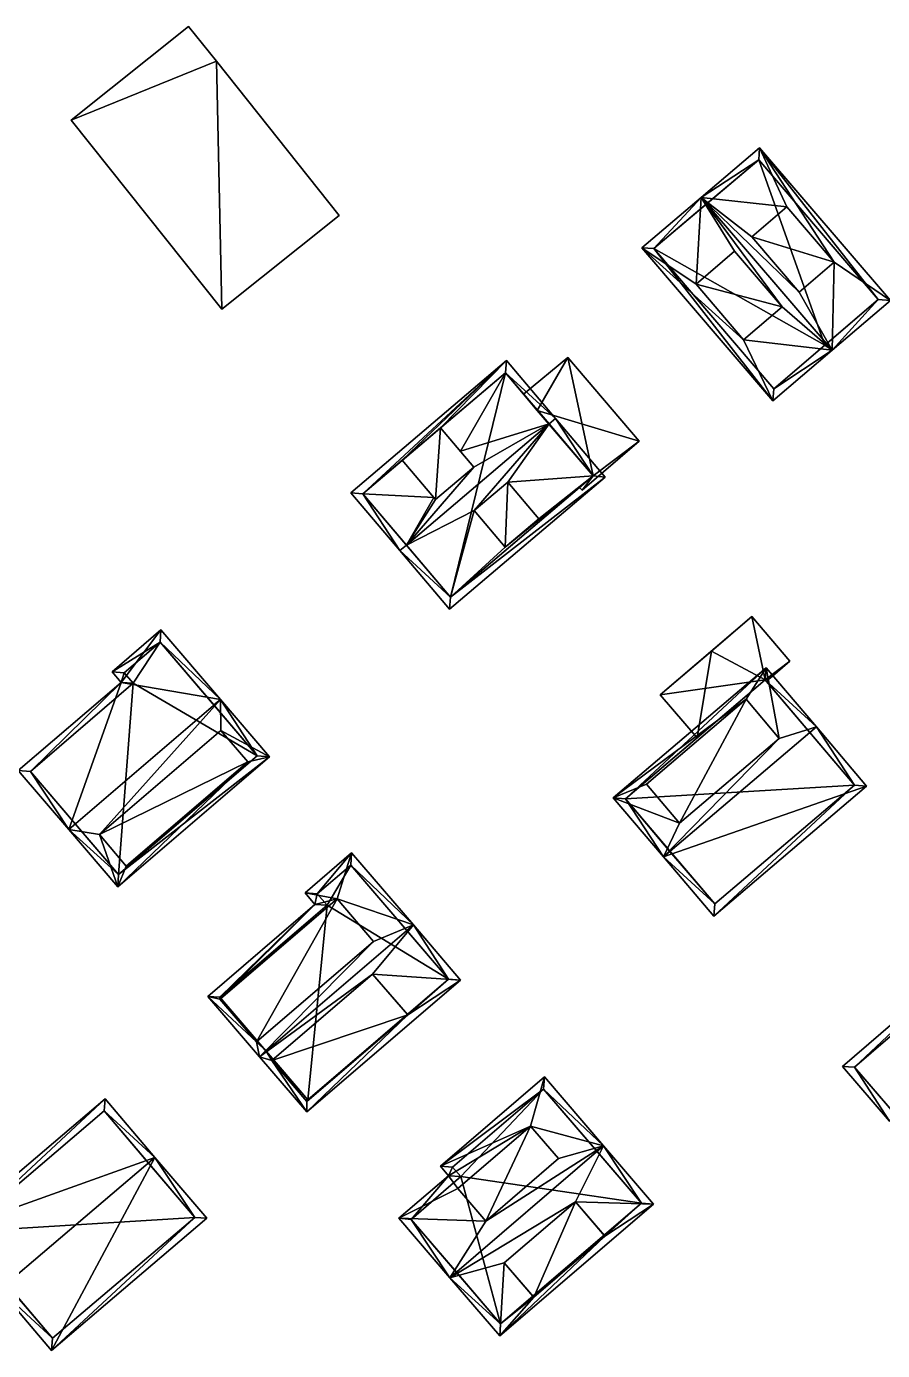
# Model space of a CAD drawing. Extents: x 2679264 to 2679716, y 1246766 to 1247183.
# Drawn here: x 2679327.1 to 2679376.8, y 1247086.6 to 1247163.5 of the extents above; entities that cross this region are included whole.
import ezdxf

# ---------------------------------------------------------------- set-up
doc = ezdxf.new("R2010")
doc.units = 0

msp = doc.modelspace()

# ---------------------------------------------------------------- linework, layer by layer
for points in [[(2679336.49, 1247163.53, 452.392), (2679338.1, 1247161.51, 452.392), (2679329.66, 1247158.09, 452.392)], [(2679336.49, 1247163.53, 452.392), (2679329.66, 1247158.09, 452.392), (2679329.66, 1247158.09, 440.09)], [(2679336.49, 1247163.53, 440.09), (2679336.49, 1247163.53, 452.392), (2679329.66, 1247158.09, 440.09)], [(2679338.1, 1247161.51, 440.09), (2679336.49, 1247163.53, 440.09), (2679329.66, 1247158.09, 440.09)], [(2679338.1, 1247161.51, 452.392), (2679336.49, 1247163.53, 452.392), (2679336.49, 1247163.53, 440.09)], [(2679338.1, 1247161.51, 440.09), (2679338.1, 1247161.51, 452.392), (2679336.49, 1247163.53, 440.09)], [(2679329.66, 1247158.09, 452.392), (2679338.1, 1247161.51, 452.392), (2679338.41, 1247147.11, 452.392)], [(2679338.1, 1247161.51, 440.09), (2679329.66, 1247158.09, 440.09), (2679338.41, 1247147.11, 440.09)], [(2679338.1, 1247161.51, 452.392), (2679345.24, 1247152.55, 452.392), (2679338.41, 1247147.11, 452.392)], [(2679345.24, 1247152.55, 452.392), (2679338.1, 1247161.51, 452.392), (2679345.24, 1247152.55, 440.09)], [(2679338.1, 1247161.51, 452.392), (2679338.1, 1247161.51, 440.09), (2679345.24, 1247152.55, 440.09)], [(2679338.1, 1247161.51, 440.09), (2679338.41, 1247147.11, 440.09), (2679345.24, 1247152.55, 440.09)], [(2679329.66, 1247158.09, 452.392), (2679338.41, 1247147.11, 452.392), (2679338.41, 1247147.11, 440.09)], [(2679329.66, 1247158.09, 440.09), (2679329.66, 1247158.09, 452.392), (2679338.41, 1247147.11, 440.09)], [(2679366.27, 1247153.6, 448.233), (2679369.67, 1247156.48, 444.638), (2679371.24, 1247153.06, 445.477)], [(2679369.67, 1247156.48, 444.638), (2679366.27, 1247153.6, 448.233), (2679369.62, 1247155.78, 445.041)], [(2679376.56, 1247147.67, 445.041), (2679369.67, 1247156.48, 444.638), (2679369.62, 1247155.78, 445.041)], [(2679369.67, 1247156.48, 444.638), (2679377.27, 1247147.62, 444.638), (2679374, 1247149.84, 445.477)], [(2679369.67, 1247156.48, 444.638), (2679374, 1247149.84, 445.477), (2679371.24, 1247153.06, 445.477)], [(2679377.27, 1247147.62, 444.638), (2679369.67, 1247156.48, 444.638), (2679376.56, 1247147.67, 445.041)], [(2679366.59, 1247153.22, 448.233), (2679363.53, 1247150.63, 445.036), (2679369.62, 1247155.78, 437.064)], [(2679369.62, 1247155.78, 437.064), (2679363.53, 1247150.63, 445.036), (2679363.53, 1247150.63, 437.064)], [(2679373.46, 1247145.02, 437.064), (2679369.62, 1247155.78, 437.064), (2679363.53, 1247150.63, 437.064)], [(2679369.62, 1247155.78, 445.041), (2679366.27, 1247153.6, 448.233), (2679366.59, 1247153.22, 448.233)], [(2679369.62, 1247155.78, 445.041), (2679366.59, 1247153.22, 448.233), (2679369.62, 1247155.78, 437.064)], [(2679376.56, 1247147.67, 445.041), (2679369.62, 1247155.78, 445.041), (2679369.62, 1247155.78, 437.064)], [(2679376.56, 1247147.67, 437.064), (2679376.56, 1247147.67, 445.041), (2679369.62, 1247155.78, 437.064)], [(2679373.46, 1247145.02, 437.064), (2679376.56, 1247147.67, 437.064), (2679369.62, 1247155.78, 437.064)], [(2679362.82, 1247150.68, 444.638), (2679366.27, 1247153.6, 448.233), (2679365.98, 1247148.56, 445.448)], [(2679366.27, 1247153.6, 448.233), (2679362.82, 1247150.68, 444.638), (2679363.53, 1247150.63, 445.036)], [(2679366.59, 1247153.22, 448.233), (2679366.27, 1247153.6, 448.233), (2679363.53, 1247150.63, 445.036)], [(2679366.27, 1247153.6, 448.233), (2679368.21, 1247150.47, 447.787), (2679365.98, 1247148.56, 445.448)], [(2679373.88, 1247144.72, 448.233), (2679366.27, 1247153.6, 448.233), (2679371.97, 1247148.1, 447.63)], [(2679366.27, 1247153.6, 448.233), (2679373.88, 1247144.72, 448.233), (2679370.98, 1247147.24, 447.787)], [(2679366.27, 1247153.6, 448.233), (2679369.21, 1247151.32, 447.63), (2679371.97, 1247148.1, 447.63)], [(2679369.21, 1247151.32, 447.63), (2679366.27, 1247153.6, 448.233), (2679371.24, 1247153.06, 445.477)], [(2679368.21, 1247150.47, 447.787), (2679366.27, 1247153.6, 448.233), (2679370.98, 1247147.24, 447.787)], [(2679374, 1247149.84, 447.63), (2679369.21, 1247151.32, 447.63), (2679371.24, 1247153.06, 447.63)], [(2679371.24, 1247153.06, 445.477), (2679371.24, 1247153.06, 447.63), (2679369.21, 1247151.32, 447.63)], [(2679374, 1247149.84, 445.477), (2679374, 1247149.84, 447.63), (2679371.24, 1247153.06, 445.477)], [(2679371.24, 1247153.06, 447.63), (2679371.24, 1247153.06, 445.477), (2679374, 1247149.84, 447.63)], [(2679338.41, 1247147.11, 452.392), (2679345.24, 1247152.55, 452.392), (2679345.24, 1247152.55, 440.09)], [(2679338.41, 1247147.11, 440.09), (2679338.41, 1247147.11, 452.392), (2679345.24, 1247152.55, 440.09)], [(2679371.97, 1247148.1, 447.63), (2679369.21, 1247151.32, 447.63), (2679374, 1247149.84, 447.63)], [(2679370.44, 1247141.78, 444.638), (2679362.82, 1247150.68, 444.638), (2679368.74, 1247145.33, 445.448)], [(2679362.82, 1247150.68, 444.638), (2679365.98, 1247148.56, 445.448), (2679368.74, 1247145.33, 445.448)], [(2679362.82, 1247150.68, 444.638), (2679370.44, 1247141.78, 444.638), (2679363.53, 1247150.63, 445.036)], [(2679363.53, 1247150.63, 445.036), (2679370.44, 1247141.78, 444.638), (2679370.5, 1247142.48, 445.036)], [(2679363.53, 1247150.63, 445.036), (2679370.5, 1247142.48, 445.036), (2679370.5, 1247142.48, 437.064)], [(2679363.53, 1247150.63, 437.064), (2679363.53, 1247150.63, 445.036), (2679370.5, 1247142.48, 437.064)], [(2679373.46, 1247145.02, 437.064), (2679363.53, 1247150.63, 437.064), (2679370.5, 1247142.48, 437.064)], [(2679368.21, 1247150.47, 447.787), (2679370.98, 1247147.24, 447.787), (2679365.98, 1247148.56, 447.787)], [(2679368.21, 1247150.47, 447.787), (2679365.98, 1247148.56, 447.787), (2679365.98, 1247148.56, 445.448)], [(2679373.88, 1247144.72, 448.233), (2679371.97, 1247148.1, 447.63), (2679374, 1247149.84, 445.477)], [(2679371.97, 1247148.1, 447.63), (2679374, 1247149.84, 447.63), (2679374, 1247149.84, 445.477)], [(2679377.27, 1247147.62, 444.638), (2679373.88, 1247144.72, 448.233), (2679374, 1247149.84, 445.477)], [(2679365.98, 1247148.56, 447.787), (2679370.98, 1247147.24, 447.787), (2679368.74, 1247145.33, 447.787)], [(2679365.98, 1247148.56, 445.448), (2679365.98, 1247148.56, 447.787), (2679368.74, 1247145.33, 445.448)], [(2679368.74, 1247145.33, 447.787), (2679368.74, 1247145.33, 445.448), (2679365.98, 1247148.56, 447.787)], [(2679370.98, 1247147.24, 447.787), (2679373.88, 1247144.72, 448.233), (2679368.74, 1247145.33, 445.448)], [(2679368.74, 1247145.33, 445.448), (2679368.74, 1247145.33, 447.787), (2679370.98, 1247147.24, 447.787)], [(2679373.46, 1247145.02, 448.14), (2679373.55, 1247145.09, 448.233), (2679376.56, 1247147.67, 445.041)], [(2679373.46, 1247145.02, 448.14), (2679376.56, 1247147.67, 445.041), (2679373.46, 1247145.02, 437.064)], [(2679373.46, 1247145.02, 437.064), (2679376.56, 1247147.67, 445.041), (2679376.56, 1247147.67, 437.064)], [(2679373.55, 1247145.09, 448.233), (2679373.88, 1247144.72, 448.233), (2679376.56, 1247147.67, 445.041)], [(2679373.88, 1247144.72, 448.233), (2679377.27, 1247147.62, 444.638), (2679376.56, 1247147.67, 445.041)], [(2679373.88, 1247144.72, 448.233), (2679370.44, 1247141.78, 444.638), (2679368.74, 1247145.33, 445.448)], [(2679373.88, 1247144.72, 448.233), (2679373.46, 1247145.02, 448.14), (2679370.5, 1247142.48, 445.036)], [(2679370.5, 1247142.48, 445.036), (2679373.46, 1247145.02, 448.14), (2679373.46, 1247145.02, 437.064)], [(2679370.5, 1247142.48, 445.036), (2679373.46, 1247145.02, 437.064), (2679370.5, 1247142.48, 437.064)], [(2679373.46, 1247145.02, 448.14), (2679373.88, 1247144.72, 448.233), (2679373.55, 1247145.09, 448.233)], [(2679354.96, 1247144.12, 446.971), (2679346.61, 1247136.39, 447.379), (2679345.91, 1247136.44, 446.971)], [(2679354.96, 1247144.12, 446.971), (2679345.91, 1247136.44, 446.971), (2679346.61, 1247136.39, 447.379)], [(2679346.61, 1247136.39, 447.379), (2679354.96, 1247144.12, 446.971), (2679348.89, 1247138.33, 447.373)], [(2679354.9, 1247143.41, 447.379), (2679354.96, 1247144.12, 446.971), (2679346.61, 1247136.39, 447.379)], [(2679348.89, 1247138.33, 447.373), (2679354.96, 1247144.12, 446.971), (2679351.12, 1247140.22, 447.373)], [(2679354.96, 1247144.12, 446.971), (2679354.9, 1247143.41, 447.379), (2679351.12, 1247140.22, 447.373)], [(2679354.96, 1247144.12, 446.971), (2679357.81, 1247140.76, 450.566), (2679354.9, 1247143.41, 447.379)], [(2679357.81, 1247140.76, 450.566), (2679354.96, 1247144.12, 446.971), (2679354.9, 1247143.41, 447.379)], [(2679358.52, 1247144.3, 444.613), (2679356.75, 1247141.23, 444.62), (2679355.95, 1247142.18, 444.62)], [(2679358.52, 1247144.3, 444.613), (2679355.95, 1247142.18, 439.223), (2679358.52, 1247144.3, 439.223)], [(2679355.95, 1247142.18, 444.62), (2679355.95, 1247142.18, 439.223), (2679358.52, 1247144.3, 444.613)], [(2679355.95, 1247142.18, 439.223), (2679359.99, 1247137.42, 439.223), (2679358.52, 1247144.3, 439.223)], [(2679356.75, 1247141.23, 444.62), (2679358.52, 1247144.3, 444.613), (2679362.66, 1247139.45, 444.613)], [(2679362.66, 1247139.45, 444.613), (2679358.52, 1247144.3, 444.613), (2679358.52, 1247144.3, 439.223)], [(2679362.66, 1247139.45, 439.223), (2679362.66, 1247139.45, 444.613), (2679358.52, 1247144.3, 439.223)], [(2679359.99, 1247137.42, 439.223), (2679362.66, 1247139.45, 439.223), (2679358.52, 1247144.3, 439.223)], [(2679370.44, 1247141.78, 444.638), (2679373.88, 1247144.72, 448.233), (2679370.5, 1247142.48, 445.036)], [(2679354.9, 1247143.41, 447.379), (2679346.61, 1247136.39, 447.379), (2679346.61, 1247136.39, 439.223)], [(2679354.9, 1247143.41, 439.223), (2679354.9, 1247143.41, 447.379), (2679346.61, 1247136.39, 439.223)], [(2679354.9, 1247143.41, 439.223), (2679346.61, 1247136.39, 439.223), (2679351.7, 1247130.39, 439.223)], [(2679354.9, 1247143.41, 447.379), (2679351.13, 1247140.21, 447.379), (2679351.12, 1247140.22, 447.373)], [(2679351.13, 1247140.21, 447.379), (2679354.9, 1247143.41, 447.379), (2679352.28, 1247138.86, 448.83)], [(2679359.99, 1247137.42, 439.223), (2679354.9, 1247143.41, 439.223), (2679351.7, 1247130.39, 439.223)], [(2679354.9, 1247143.41, 447.379), (2679357.43, 1247140.44, 450.566), (2679352.28, 1247138.86, 448.83)], [(2679357.81, 1247140.76, 450.566), (2679357.43, 1247140.44, 450.566), (2679354.9, 1247143.41, 447.379)], [(2679357.43, 1247140.44, 450.566), (2679357.81, 1247140.76, 450.566), (2679354.9, 1247143.41, 447.379)], [(2679354.9, 1247143.41, 447.379), (2679356.1, 1247142, 444.62), (2679358.27, 1247139.44, 444.62)], [(2679357.43, 1247140.44, 450.566), (2679354.9, 1247143.41, 447.379), (2679358.27, 1247139.44, 444.62)], [(2679356.1, 1247142, 444.62), (2679354.9, 1247143.41, 447.379), (2679355.95, 1247142.18, 444.62)], [(2679354.9, 1247143.41, 447.379), (2679354.9, 1247143.41, 439.223), (2679355.95, 1247142.18, 444.62)], [(2679354.9, 1247143.41, 439.223), (2679355.95, 1247142.18, 439.223), (2679355.95, 1247142.18, 444.62)], [(2679362.66, 1247139.45, 444.613), (2679359.99, 1247137.42, 444.62), (2679356.75, 1247141.23, 444.62)], [(2679357.43, 1247140.44, 450.566), (2679349.14, 1247133.41, 450.566), (2679353.06, 1247137.94, 449.813)], [(2679349.14, 1247133.41, 450.566), (2679357.43, 1247140.44, 450.566), (2679353.09, 1247135.42, 449.742)], [(2679352.28, 1247138.86, 448.83), (2679357.43, 1247140.44, 450.566), (2679353.06, 1247137.94, 449.813)], [(2679355.04, 1247137.07, 449.742), (2679353.09, 1247135.42, 449.742), (2679357.43, 1247140.44, 450.566)], [(2679357.43, 1247140.44, 450.566), (2679359.99, 1247137.42, 447.374), (2679355.04, 1247137.07, 449.742)], [(2679357.81, 1247140.76, 450.566), (2679359.99, 1247137.42, 447.374), (2679357.43, 1247140.44, 450.566)], [(2679359.99, 1247137.42, 447.374), (2679357.81, 1247140.76, 450.566), (2679357.43, 1247140.44, 450.566)], [(2679358.27, 1247139.44, 444.62), (2679359.99, 1247137.42, 447.374), (2679357.43, 1247140.44, 450.566)], [(2679357.81, 1247140.76, 450.566), (2679360.69, 1247137.36, 446.971), (2679359.99, 1247137.42, 447.374)], [(2679360.69, 1247137.36, 446.971), (2679357.81, 1247140.76, 450.566), (2679359.99, 1247137.42, 447.374)], [(2679350.83, 1247136.05, 449.813), (2679348.89, 1247138.33, 449.813), (2679351.12, 1247140.22, 449.813)], [(2679348.89, 1247138.33, 449.813), (2679351.12, 1247140.22, 447.373), (2679351.12, 1247140.22, 449.813)], [(2679348.89, 1247138.33, 449.813), (2679348.89, 1247138.33, 447.373), (2679351.12, 1247140.22, 447.373)], [(2679353.06, 1247137.94, 449.813), (2679350.83, 1247136.05, 449.813), (2679351.12, 1247140.22, 449.813)], [(2679351.12, 1247140.22, 449.813), (2679351.12, 1247140.22, 447.373), (2679353.06, 1247137.94, 449.813)], [(2679359.99, 1247137.42, 444.62), (2679359.99, 1247137.42, 447.374), (2679358.27, 1247139.44, 444.62)], [(2679359.35, 1247136.59, 444.622), (2679359.99, 1247137.42, 444.62), (2679362.66, 1247139.45, 444.613)], [(2679359.35, 1247136.59, 444.622), (2679362.66, 1247139.45, 444.613), (2679359.35, 1247136.59, 439.223)], [(2679362.66, 1247139.45, 444.613), (2679362.66, 1247139.45, 439.223), (2679359.35, 1247136.59, 439.223)], [(2679359.99, 1247137.42, 439.223), (2679359.35, 1247136.59, 439.223), (2679362.66, 1247139.45, 439.223)], [(2679348.9, 1247138.32, 447.379), (2679346.61, 1247136.39, 447.379), (2679348.89, 1247138.33, 447.373)], [(2679350.73, 1247136.17, 449.687), (2679346.61, 1247136.39, 447.379), (2679348.9, 1247138.32, 447.379)], [(2679350.83, 1247136.05, 449.813), (2679348.89, 1247138.33, 447.373), (2679348.89, 1247138.33, 449.813)], [(2679350.83, 1247136.05, 449.813), (2679353.06, 1247137.94, 449.813), (2679349.14, 1247133.41, 450.566)], [(2679360.69, 1247137.36, 446.971), (2679351.64, 1247129.68, 446.971), (2679351.7, 1247130.39, 447.374)], [(2679351.64, 1247129.68, 446.971), (2679360.69, 1247137.36, 446.971), (2679351.7, 1247130.39, 447.374)], [(2679354.89, 1247133.29, 447.491), (2679359.99, 1247137.42, 447.374), (2679351.7, 1247130.39, 447.374)], [(2679360.69, 1247137.36, 446.971), (2679351.7, 1247130.39, 447.374), (2679359.99, 1247137.42, 447.374)], [(2679360.69, 1247137.36, 446.971), (2679359.99, 1247137.42, 447.374), (2679351.7, 1247130.39, 447.374)], [(2679351.7, 1247130.39, 447.374), (2679359.99, 1247137.42, 447.374), (2679359.21, 1247136.76, 444.622)], [(2679354.89, 1247133.29, 447.491), (2679356.84, 1247134.94, 447.492), (2679359.99, 1247137.42, 447.374)], [(2679356.84, 1247134.94, 447.492), (2679355.04, 1247137.07, 449.742), (2679359.99, 1247137.42, 447.374)], [(2679359.99, 1247137.42, 444.62), (2679359.35, 1247136.59, 444.622), (2679359.21, 1247136.76, 444.622)], [(2679359.99, 1247137.42, 439.223), (2679359.21, 1247136.76, 439.223), (2679359.35, 1247136.59, 439.223)], [(2679359.99, 1247137.42, 444.62), (2679359.21, 1247136.76, 444.622), (2679359.99, 1247137.42, 447.374)], [(2679346.61, 1247136.39, 447.379), (2679348.76, 1247133.09, 450.566), (2679345.91, 1247136.44, 446.971)], [(2679345.91, 1247136.44, 446.971), (2679348.76, 1247133.09, 450.566), (2679346.61, 1247136.39, 447.379)], [(2679359.21, 1247136.76, 444.622), (2679351.7, 1247130.39, 439.223), (2679351.7, 1247130.39, 447.374)], [(2679351.7, 1247130.39, 439.223), (2679359.21, 1247136.76, 444.622), (2679359.21, 1247136.76, 439.223)], [(2679354.89, 1247133.29, 449.742), (2679353.09, 1247135.42, 449.742), (2679355.04, 1247137.07, 449.742)], [(2679356.84, 1247134.94, 449.742), (2679354.89, 1247133.29, 449.742), (2679355.04, 1247137.07, 449.742)], [(2679355.04, 1247137.07, 449.742), (2679356.84, 1247134.94, 447.492), (2679356.84, 1247134.94, 449.742)], [(2679359.21, 1247136.76, 444.622), (2679359.35, 1247136.59, 444.622), (2679359.35, 1247136.59, 439.223)], [(2679359.21, 1247136.76, 439.223), (2679359.21, 1247136.76, 444.622), (2679359.35, 1247136.59, 439.223)], [(2679346.61, 1247136.39, 447.379), (2679350.73, 1247136.17, 449.687), (2679349.14, 1247133.41, 450.566)], [(2679346.61, 1247136.39, 447.379), (2679349.14, 1247133.41, 450.566), (2679348.76, 1247133.09, 450.566)], [(2679346.61, 1247136.39, 447.379), (2679348.76, 1247133.09, 450.566), (2679349.14, 1247133.41, 450.566)], [(2679346.61, 1247136.39, 447.379), (2679349.14, 1247133.41, 450.566), (2679346.61, 1247136.39, 439.223)], [(2679349.14, 1247133.41, 450.566), (2679351.7, 1247130.39, 447.374), (2679346.61, 1247136.39, 439.223)], [(2679346.61, 1247136.39, 439.223), (2679351.7, 1247130.39, 447.374), (2679351.7, 1247130.39, 439.223)], [(2679349.14, 1247133.41, 450.566), (2679350.73, 1247136.17, 449.687), (2679350.83, 1247136.05, 449.813)], [(2679353.09, 1247135.42, 449.742), (2679351.7, 1247130.39, 447.374), (2679349.14, 1247133.41, 450.566)], [(2679351.7, 1247130.39, 447.374), (2679353.09, 1247135.42, 449.742), (2679354.89, 1247133.29, 447.491)], [(2679354.89, 1247133.29, 449.742), (2679354.89, 1247133.29, 447.491), (2679353.09, 1247135.42, 449.742)], [(2679356.84, 1247134.94, 449.742), (2679354.89, 1247133.29, 447.491), (2679354.89, 1247133.29, 449.742)], [(2679356.84, 1247134.94, 449.742), (2679356.84, 1247134.94, 447.492), (2679354.89, 1247133.29, 447.491)], [(2679348.76, 1247133.09, 450.566), (2679349.14, 1247133.41, 450.566), (2679351.7, 1247130.39, 447.374)], [(2679349.14, 1247133.41, 450.566), (2679348.76, 1247133.09, 450.566), (2679351.7, 1247130.39, 447.374)], [(2679351.64, 1247129.68, 446.971), (2679348.76, 1247133.09, 450.566), (2679351.7, 1247130.39, 447.374)], [(2679348.76, 1247133.09, 450.566), (2679351.64, 1247129.68, 446.971), (2679351.7, 1247130.39, 447.374)], [(2679369.99, 1247125.57, 439.274), (2679369.22, 1247129.25, 439.274), (2679363.88, 1247124.7, 439.274)], [(2679369.99, 1247125.57, 445.145), (2679366.88, 1247127.25, 445.145), (2679369.22, 1247129.25, 445.145)], [(2679369.22, 1247129.25, 445.145), (2679366.88, 1247127.25, 445.145), (2679366.88, 1247127.25, 439.274)], [(2679369.22, 1247129.25, 439.274), (2679369.22, 1247129.25, 445.145), (2679366.88, 1247127.25, 439.274)], [(2679369.22, 1247129.25, 445.145), (2679371.43, 1247126.67, 445.145), (2679369.99, 1247125.57, 445.145)], [(2679371.43, 1247126.67, 445.145), (2679369.22, 1247129.25, 445.145), (2679369.22, 1247129.25, 439.274)], [(2679371.43, 1247126.67, 439.274), (2679371.43, 1247126.67, 445.145), (2679369.22, 1247129.25, 439.274)], [(2679369.99, 1247125.57, 439.274), (2679371.43, 1247126.67, 439.274), (2679369.22, 1247129.25, 439.274)], [(2679332.04, 1247126.04, 449.001), (2679334.88, 1247128.48, 449.001), (2679332.56, 1247125.43, 449.623)], [(2679334.88, 1247128.48, 449.001), (2679332.04, 1247126.04, 449.001), (2679334.83, 1247127.77, 449.386)], [(2679334.88, 1247128.48, 449.001), (2679338.34, 1247124.44, 453.099), (2679332.56, 1247125.43, 449.623)], [(2679338.34, 1247124.44, 453.099), (2679334.88, 1247128.48, 449.001), (2679334.83, 1247127.77, 449.386)], [(2679334.83, 1247127.77, 449.386), (2679332.04, 1247126.04, 449.001), (2679332.74, 1247125.99, 449.386)], [(2679334.83, 1247127.77, 449.386), (2679332.74, 1247125.99, 449.386), (2679332.74, 1247125.99, 442.282)], [(2679334.83, 1247127.77, 442.282), (2679334.83, 1247127.77, 449.386), (2679332.74, 1247125.99, 442.282)], [(2679334.83, 1247127.77, 442.282), (2679332.74, 1247125.99, 442.282), (2679333.27, 1247125.38, 442.282)], [(2679340.48, 1247121.17, 442.282), (2679334.83, 1247127.77, 442.282), (2679333.27, 1247125.38, 442.282)], [(2679337.96, 1247124.12, 453.099), (2679338.34, 1247124.44, 453.099), (2679334.83, 1247127.77, 449.386)], [(2679337.96, 1247124.12, 453.099), (2679334.83, 1247127.77, 449.386), (2679340.48, 1247121.17, 442.282)], [(2679340.48, 1247121.17, 442.282), (2679334.83, 1247127.77, 449.386), (2679334.83, 1247127.77, 442.282)], [(2679366.88, 1247127.25, 445.145), (2679366.03, 1247122.2, 445.145), (2679363.88, 1247124.7, 445.145)], [(2679366.88, 1247127.25, 445.145), (2679363.88, 1247124.7, 445.145), (2679363.88, 1247124.7, 439.274)], [(2679366.88, 1247127.25, 439.274), (2679366.88, 1247127.25, 445.145), (2679363.88, 1247124.7, 439.274)], [(2679369.99, 1247125.57, 445.145), (2679366.03, 1247122.2, 445.145), (2679366.88, 1247127.25, 445.145)], [(2679369.99, 1247125.57, 445.145), (2679371.43, 1247126.67, 445.145), (2679370.29, 1247125.67, 445.145)], [(2679369.99, 1247125.57, 439.274), (2679370.29, 1247125.67, 439.274), (2679371.43, 1247126.67, 439.274)], [(2679370.29, 1247125.67, 445.145), (2679371.43, 1247126.67, 445.145), (2679370.29, 1247125.67, 439.274)], [(2679371.43, 1247126.67, 445.145), (2679371.43, 1247126.67, 439.274), (2679370.29, 1247125.67, 439.274)], [(2679332.04, 1247126.04, 449.001), (2679332.56, 1247125.43, 449.623), (2679332.74, 1247125.99, 449.386)], [(2679332.74, 1247125.99, 449.386), (2679332.56, 1247125.43, 449.623), (2679333.27, 1247125.38, 450.008)], [(2679332.74, 1247125.99, 449.386), (2679333.27, 1247125.38, 450.008), (2679333.27, 1247125.38, 442.282)], [(2679332.74, 1247125.99, 442.282), (2679332.74, 1247125.99, 449.386), (2679333.27, 1247125.38, 442.282)], [(2679361.16, 1247118.72, 447.03), (2679370.05, 1247126.27, 447.03), (2679368.88, 1247124.45, 447.531)], [(2679370.05, 1247126.27, 447.03), (2679361.16, 1247118.72, 447.03), (2679361.87, 1247118.67, 447.422)], [(2679369.99, 1247125.57, 447.422), (2679370.05, 1247126.27, 447.03), (2679361.87, 1247118.67, 447.422)], [(2679370.05, 1247126.27, 447.03), (2679370.81, 1247122.18, 449.858), (2679368.88, 1247124.45, 447.531)], [(2679372.97, 1247122.84, 450.566), (2679370.05, 1247126.27, 447.03), (2679369.99, 1247125.57, 447.422)], [(2679370.07, 1247125.48, 445.145), (2679369.99, 1247125.57, 445.145), (2679370.29, 1247125.67, 445.145)], [(2679369.99, 1247125.57, 439.274), (2679370.07, 1247125.48, 439.274), (2679370.29, 1247125.67, 439.274)], [(2679370.05, 1247126.27, 447.03), (2679372.97, 1247122.84, 450.566), (2679370.81, 1247122.18, 449.858)], [(2679370.07, 1247125.48, 445.145), (2679370.29, 1247125.67, 445.145), (2679370.29, 1247125.67, 439.274)], [(2679370.07, 1247125.48, 439.274), (2679370.07, 1247125.48, 445.145), (2679370.29, 1247125.67, 439.274)], [(2679326.59, 1247120.31, 449.623), (2679332.56, 1247125.43, 449.623), (2679329.52, 1247116.89, 453.099)], [(2679332.56, 1247125.43, 449.623), (2679326.59, 1247120.31, 449.623), (2679327.29, 1247120.26, 450.009)], [(2679333.27, 1247125.38, 450.008), (2679332.56, 1247125.43, 449.623), (2679327.29, 1247120.26, 450.009)], [(2679333.27, 1247125.38, 450.008), (2679327.29, 1247120.26, 450.009), (2679327.29, 1247120.26, 442.282)], [(2679333.27, 1247125.38, 442.282), (2679333.27, 1247125.38, 450.008), (2679327.29, 1247120.26, 442.282)], [(2679333.27, 1247125.38, 442.282), (2679327.29, 1247120.26, 442.282), (2679332.42, 1247114.27, 442.282)], [(2679332.56, 1247125.43, 449.623), (2679338.34, 1247124.44, 453.099), (2679329.52, 1247116.89, 453.099)], [(2679340.48, 1247121.17, 442.282), (2679333.27, 1247125.38, 442.282), (2679332.42, 1247114.27, 442.282)], [(2679361.87, 1247118.67, 447.422), (2679366.03, 1247122.2, 445.145), (2679369.99, 1247125.57, 447.422)], [(2679375.18, 1247119.46, 439.274), (2679369.99, 1247125.57, 439.274), (2679361.87, 1247118.67, 439.274)], [(2679366.03, 1247122.2, 439.274), (2679369.99, 1247125.57, 439.274), (2679363.88, 1247124.7, 439.274)], [(2679369.99, 1247125.57, 445.145), (2679369.99, 1247125.57, 447.422), (2679366.03, 1247122.2, 445.145)], [(2679372.59, 1247122.52, 450.566), (2679372.97, 1247122.84, 450.566), (2679369.99, 1247125.57, 447.422)], [(2679372.59, 1247122.52, 450.566), (2679369.99, 1247125.57, 447.422), (2679370.07, 1247125.48, 445.145)], [(2679369.99, 1247125.57, 445.145), (2679370.07, 1247125.48, 445.145), (2679369.99, 1247125.57, 447.422)], [(2679370.07, 1247125.48, 445.145), (2679375.18, 1247119.46, 439.274), (2679375.18, 1247119.46, 447.423)], [(2679375.18, 1247119.46, 447.423), (2679372.59, 1247122.52, 450.566), (2679370.07, 1247125.48, 445.145)], [(2679370.07, 1247125.48, 445.145), (2679370.07, 1247125.48, 439.274), (2679375.18, 1247119.46, 439.274)], [(2679329.52, 1247116.89, 453.099), (2679338.34, 1247124.44, 453.099), (2679331.3, 1247116.59, 451.996)], [(2679331.3, 1247116.59, 451.996), (2679338.34, 1247124.44, 453.099), (2679338.36, 1247122.64, 451.996)], [(2679340.48, 1247121.17, 450.02), (2679338.34, 1247124.44, 453.099), (2679337.96, 1247124.12, 453.099)], [(2679340.48, 1247121.17, 450.02), (2679337.96, 1247124.12, 453.099), (2679340.48, 1247121.17, 442.282)], [(2679338.34, 1247124.44, 453.099), (2679341.19, 1247121.11, 449.623), (2679338.36, 1247122.64, 451.996)], [(2679341.19, 1247121.11, 449.623), (2679338.34, 1247124.44, 453.099), (2679340.48, 1247121.17, 450.02)], [(2679361.16, 1247118.72, 447.03), (2679368.88, 1247124.45, 447.531), (2679363.09, 1247119.52, 447.531)], [(2679368.88, 1247124.45, 449.858), (2679365.01, 1247117.26, 449.858), (2679363.09, 1247119.52, 449.858)], [(2679368.88, 1247124.45, 447.531), (2679368.88, 1247124.45, 449.858), (2679363.09, 1247119.52, 447.531)], [(2679363.09, 1247119.52, 449.858), (2679363.09, 1247119.52, 447.531), (2679368.88, 1247124.45, 449.858)], [(2679363.88, 1247124.7, 445.145), (2679366.03, 1247122.2, 439.274), (2679363.88, 1247124.7, 439.274)], [(2679366.03, 1247122.2, 445.145), (2679366.03, 1247122.2, 439.274), (2679363.88, 1247124.7, 445.145)], [(2679370.81, 1247122.18, 449.858), (2679365.01, 1247117.26, 449.858), (2679368.88, 1247124.45, 449.858)], [(2679370.81, 1247122.18, 449.858), (2679368.88, 1247124.45, 449.858), (2679368.88, 1247124.45, 447.531)], [(2679331.3, 1247116.59, 451.996), (2679338.36, 1247122.64, 451.996), (2679339.93, 1247120.81, 451.567)], [(2679338.36, 1247122.64, 451.996), (2679341.19, 1247121.11, 449.623), (2679339.93, 1247120.81, 450.09)], [(2679339.93, 1247120.81, 450.09), (2679339.93, 1247120.81, 451.567), (2679338.36, 1247122.64, 451.996)], [(2679375.88, 1247119.41, 447.03), (2679364.08, 1247115.29, 450.566), (2679372.97, 1247122.84, 450.566)], [(2679372.97, 1247122.84, 450.566), (2679364.08, 1247115.29, 450.566), (2679370.81, 1247122.18, 449.858)], [(2679375.18, 1247119.46, 447.423), (2679372.97, 1247122.84, 450.566), (2679372.59, 1247122.52, 450.566)], [(2679375.88, 1247119.41, 447.03), (2679372.97, 1247122.84, 450.566), (2679375.18, 1247119.46, 447.423)], [(2679366.03, 1247122.2, 445.145), (2679361.87, 1247118.67, 447.422), (2679361.87, 1247118.67, 439.274)], [(2679366.03, 1247122.2, 445.145), (2679361.87, 1247118.67, 439.274), (2679366.03, 1247122.2, 439.274)], [(2679370.81, 1247122.18, 449.858), (2679364.08, 1247115.29, 450.566), (2679365.01, 1247117.26, 449.858)], [(2679341.19, 1247121.11, 449.623), (2679332.37, 1247113.56, 449.623), (2679339.93, 1247120.81, 450.09)], [(2679332.37, 1247113.56, 449.623), (2679341.19, 1247121.11, 449.623), (2679332.42, 1247114.27, 450.02)], [(2679341.19, 1247121.11, 449.623), (2679340.48, 1247121.17, 450.02), (2679332.42, 1247114.27, 450.02)], [(2679332.42, 1247114.27, 450.02), (2679340.48, 1247121.17, 450.02), (2679340.48, 1247121.17, 442.282)], [(2679332.42, 1247114.27, 450.02), (2679340.48, 1247121.17, 442.282), (2679332.42, 1247114.27, 442.282)], [(2679326.59, 1247120.31, 449.623), (2679329.52, 1247116.89, 453.099), (2679327.29, 1247120.26, 450.009)], [(2679332.86, 1247114.76, 451.567), (2679331.3, 1247116.59, 451.996), (2679339.93, 1247120.81, 451.567)], [(2679332.37, 1247113.56, 449.623), (2679332.86, 1247114.76, 450.09), (2679339.93, 1247120.81, 450.09)], [(2679332.86, 1247114.76, 450.09), (2679332.86, 1247114.76, 451.567), (2679339.93, 1247120.81, 450.09)], [(2679339.93, 1247120.81, 451.567), (2679339.93, 1247120.81, 450.09), (2679332.86, 1247114.76, 451.567)], [(2679327.29, 1247120.26, 450.009), (2679329.52, 1247116.89, 453.099), (2679329.9, 1247117.21, 453.099)], [(2679327.29, 1247120.26, 450.009), (2679329.9, 1247117.21, 453.099), (2679332.42, 1247114.27, 442.282)], [(2679327.29, 1247120.26, 442.282), (2679327.29, 1247120.26, 450.009), (2679332.42, 1247114.27, 442.282)], [(2679365.01, 1247117.26, 449.858), (2679361.16, 1247118.72, 447.03), (2679363.09, 1247119.52, 447.531)], [(2679363.09, 1247119.52, 447.531), (2679363.09, 1247119.52, 449.858), (2679365.01, 1247117.26, 449.858)], [(2679375.18, 1247119.46, 439.274), (2679361.87, 1247118.67, 439.274), (2679367.06, 1247112.56, 439.274)], [(2679367, 1247111.86, 447.03), (2679364.08, 1247115.29, 450.566), (2679375.88, 1247119.41, 447.03)], [(2679367, 1247111.86, 447.03), (2679375.88, 1247119.41, 447.03), (2679375.18, 1247119.46, 447.423)], [(2679367, 1247111.86, 447.03), (2679375.18, 1247119.46, 447.423), (2679367.06, 1247112.56, 447.423)], [(2679367.06, 1247112.56, 447.423), (2679375.18, 1247119.46, 447.423), (2679367.06, 1247112.56, 439.274)], [(2679375.18, 1247119.46, 447.423), (2679375.18, 1247119.46, 439.274), (2679367.06, 1247112.56, 439.274)], [(2679364.08, 1247115.29, 450.566), (2679361.16, 1247118.72, 447.03), (2679365.01, 1247117.26, 449.858)], [(2679361.16, 1247118.72, 447.03), (2679364.08, 1247115.29, 450.566), (2679361.87, 1247118.67, 447.422)], [(2679361.87, 1247118.67, 447.422), (2679364.08, 1247115.29, 450.566), (2679364.46, 1247115.61, 450.566)], [(2679361.87, 1247118.67, 447.422), (2679364.46, 1247115.61, 450.566), (2679367.06, 1247112.56, 439.274)], [(2679361.87, 1247118.67, 439.274), (2679361.87, 1247118.67, 447.422), (2679367.06, 1247112.56, 439.274)], [(2679329.9, 1247117.21, 453.099), (2679329.52, 1247116.89, 453.099), (2679332.42, 1247114.27, 450.02)], [(2679329.9, 1247117.21, 453.099), (2679332.42, 1247114.27, 450.02), (2679332.42, 1247114.27, 442.282)], [(2679332.37, 1247113.56, 449.623), (2679329.52, 1247116.89, 453.099), (2679331.3, 1247116.59, 451.996)], [(2679329.52, 1247116.89, 453.099), (2679332.37, 1247113.56, 449.623), (2679332.42, 1247114.27, 450.02)], [(2679332.37, 1247113.56, 449.623), (2679331.3, 1247116.59, 451.996), (2679332.86, 1247114.76, 450.09)], [(2679331.3, 1247116.59, 451.996), (2679332.86, 1247114.76, 451.567), (2679332.86, 1247114.76, 450.09)], [(2679343.26, 1247113.2, 448.893), (2679345.96, 1247115.52, 448.893), (2679345.11, 1247112.85, 450.018)], [(2679345.96, 1247115.52, 448.893), (2679343.26, 1247113.2, 448.893), (2679343.96, 1247113.15, 449.275)], [(2679345.91, 1247114.82, 449.275), (2679345.96, 1247115.52, 448.893), (2679343.96, 1247113.15, 449.275)], [(2679345.96, 1247115.52, 448.893), (2679349.55, 1247111.34, 453.099), (2679345.11, 1247112.85, 450.018)], [(2679349.55, 1247111.34, 453.099), (2679345.96, 1247115.52, 448.893), (2679345.91, 1247114.82, 449.275)], [(2679364.46, 1247115.61, 450.566), (2679364.08, 1247115.29, 450.566), (2679367.06, 1247112.56, 447.423)], [(2679364.08, 1247115.29, 450.566), (2679367, 1247111.86, 447.03), (2679367.06, 1247112.56, 447.423)], [(2679364.46, 1247115.61, 450.566), (2679367.06, 1247112.56, 447.423), (2679367.06, 1247112.56, 439.274)], [(2679345.91, 1247114.82, 449.275), (2679343.96, 1247113.15, 449.275), (2679343.96, 1247113.15, 442.382)], [(2679345.91, 1247114.82, 442.382), (2679345.91, 1247114.82, 449.275), (2679343.96, 1247113.15, 442.382)], [(2679345.91, 1247114.82, 442.382), (2679343.96, 1247113.15, 442.382), (2679344.54, 1247112.48, 442.382)], [(2679351.59, 1247108.19, 442.382), (2679345.91, 1247114.82, 442.382), (2679344.54, 1247112.48, 442.382)], [(2679349.17, 1247111.01, 453.099), (2679349.55, 1247111.34, 453.099), (2679345.91, 1247114.82, 449.275)], [(2679349.17, 1247111.01, 453.099), (2679345.91, 1247114.82, 449.275), (2679351.59, 1247108.19, 442.382)], [(2679351.59, 1247108.19, 442.382), (2679345.91, 1247114.82, 449.275), (2679345.91, 1247114.82, 442.382)], [(2679343.83, 1247112.53, 449.565), (2679345.11, 1247112.85, 450.018), (2679338.31, 1247107.02, 450.018)], [(2679345.11, 1247112.85, 452.501), (2679340.43, 1247104.55, 452.501), (2679338.31, 1247107.02, 452.501)], [(2679338.36, 1247107.07, 450.018), (2679345.11, 1247112.85, 450.018), (2679345.11, 1247112.85, 452.501)], [(2679338.36, 1247107.07, 452.501), (2679338.36, 1247107.07, 450.018), (2679345.11, 1247112.85, 452.501)], [(2679347.23, 1247110.38, 452.501), (2679340.43, 1247104.55, 452.501), (2679345.11, 1247112.85, 452.501)], [(2679343.83, 1247112.53, 449.565), (2679343.26, 1247113.2, 448.893), (2679345.11, 1247112.85, 450.018)], [(2679343.26, 1247113.2, 448.893), (2679343.83, 1247112.53, 449.565), (2679343.96, 1247113.15, 449.275)], [(2679343.96, 1247113.15, 449.275), (2679343.83, 1247112.53, 449.565), (2679344.54, 1247112.48, 449.946)], [(2679343.96, 1247113.15, 449.275), (2679344.54, 1247112.48, 449.946), (2679344.54, 1247112.48, 442.382)], [(2679343.96, 1247113.15, 442.382), (2679343.96, 1247113.15, 449.275), (2679344.54, 1247112.48, 442.382)], [(2679349.55, 1247111.34, 453.099), (2679347.23, 1247110.38, 452.501), (2679345.11, 1247112.85, 450.018)], [(2679347.23, 1247110.38, 452.501), (2679345.11, 1247112.85, 452.501), (2679345.11, 1247112.85, 450.018)], [(2679337.6, 1247107.19, 449.565), (2679343.83, 1247112.53, 449.565), (2679338.31, 1247107.02, 450.018)], [(2679343.83, 1247112.53, 449.565), (2679337.6, 1247107.19, 449.565), (2679338.3, 1247107.14, 449.947)], [(2679344.54, 1247112.48, 449.946), (2679343.83, 1247112.53, 449.565), (2679338.3, 1247107.14, 449.947)], [(2679344.54, 1247112.48, 449.946), (2679338.3, 1247107.14, 449.947), (2679338.3, 1247107.14, 442.382)], [(2679344.54, 1247112.48, 442.382), (2679344.54, 1247112.48, 449.946), (2679338.3, 1247107.14, 442.382)], [(2679344.54, 1247112.48, 442.382), (2679338.3, 1247107.14, 442.382), (2679343.41, 1247101.18, 442.382)], [(2679351.59, 1247108.19, 442.382), (2679344.54, 1247112.48, 442.382), (2679343.41, 1247101.18, 442.382)], [(2679340.61, 1247103.68, 453.099), (2679349.55, 1247111.34, 453.099), (2679347.18, 1247108.49, 452.581)], [(2679349.55, 1247111.34, 453.099), (2679340.61, 1247103.68, 453.099), (2679347.23, 1247110.38, 452.501)], [(2679349.55, 1247111.34, 453.099), (2679352.29, 1247108.14, 449.565), (2679347.18, 1247108.49, 452.581)], [(2679351.59, 1247108.19, 449.984), (2679349.55, 1247111.34, 453.099), (2679349.17, 1247111.01, 453.099)], [(2679352.29, 1247108.14, 449.565), (2679349.55, 1247111.34, 453.099), (2679351.59, 1247108.19, 449.984)], [(2679340.61, 1247103.68, 453.099), (2679340.43, 1247104.55, 452.501), (2679347.23, 1247110.38, 452.501)], [(2679351.59, 1247108.19, 449.984), (2679349.17, 1247111.01, 453.099), (2679351.59, 1247108.19, 442.382)], [(2679374.49, 1247103.12, 446.618), (2679383.39, 1247110.79, 446.618), (2679377.22, 1247099.95, 450.212)], [(2679383.39, 1247110.79, 446.618), (2679374.49, 1247103.12, 446.618), (2679375.19, 1247103.07, 447.048)], [(2679383.34, 1247110.09, 447.048), (2679383.39, 1247110.79, 446.618), (2679375.19, 1247103.07, 447.048)], [(2679383.34, 1247110.09, 447.048), (2679375.19, 1247103.07, 447.048), (2679375.19, 1247103.07, 438.897)], [(2679383.34, 1247110.09, 438.897), (2679383.34, 1247110.09, 447.048), (2679375.19, 1247103.07, 438.897)], [(2679383.34, 1247110.09, 438.897), (2679375.19, 1247103.07, 438.897), (2679380.22, 1247097.24, 438.897)], [(2679341.32, 1247103.47, 452.581), (2679340.61, 1247103.68, 453.099), (2679347.18, 1247108.49, 452.581)], [(2679341.32, 1247103.47, 452.581), (2679347.18, 1247108.49, 452.581), (2679349.22, 1247106.12, 452.581)], [(2679352.29, 1247108.14, 449.565), (2679343.36, 1247100.48, 449.565), (2679349.22, 1247106.12, 449.957)], [(2679343.36, 1247100.48, 449.565), (2679352.29, 1247108.14, 449.565), (2679349.22, 1247106.12, 449.957)], [(2679349.2, 1247106.14, 449.983), (2679351.59, 1247108.19, 442.382), (2679343.41, 1247101.18, 442.382)], [(2679347.18, 1247108.49, 452.581), (2679352.29, 1247108.14, 449.565), (2679349.22, 1247106.12, 449.957)], [(2679349.2, 1247106.14, 449.983), (2679349.2, 1247106.14, 452.581), (2679347.18, 1247108.49, 452.581)], [(2679349.22, 1247106.12, 449.957), (2679351.59, 1247108.19, 449.984), (2679349.2, 1247106.14, 449.983)], [(2679349.2, 1247106.14, 449.983), (2679351.59, 1247108.19, 449.984), (2679351.59, 1247108.19, 442.382)], [(2679352.29, 1247108.14, 449.565), (2679351.59, 1247108.19, 449.984), (2679349.22, 1247106.12, 449.957)], [(2679340.61, 1247103.68, 453.099), (2679337.6, 1247107.19, 449.565), (2679340.43, 1247104.55, 452.501)], [(2679340.43, 1247104.55, 452.501), (2679337.6, 1247107.19, 449.565), (2679338.31, 1247107.02, 450.018)], [(2679337.6, 1247107.19, 449.565), (2679340.61, 1247103.68, 453.099), (2679340.43, 1247104.55, 452.501)], [(2679338.3, 1247107.14, 449.947), (2679337.6, 1247107.19, 449.565), (2679338.31, 1247107.02, 450.018)], [(2679337.6, 1247107.19, 449.565), (2679340.43, 1247104.55, 452.501), (2679338.31, 1247107.02, 450.018)], [(2679338.36, 1247107.07, 450.018), (2679338.3, 1247107.14, 449.947), (2679338.31, 1247107.02, 450.018)], [(2679338.3, 1247107.14, 449.947), (2679338.36, 1247107.07, 450.018), (2679338.3, 1247107.14, 442.382)], [(2679338.36, 1247107.07, 450.018), (2679340.48, 1247104.6, 452.501), (2679338.3, 1247107.14, 442.382)], [(2679338.3, 1247107.14, 442.382), (2679340.48, 1247104.6, 452.501), (2679343.41, 1247101.18, 442.382)], [(2679340.48, 1247104.6, 452.501), (2679338.36, 1247107.07, 452.501), (2679338.31, 1247107.02, 452.501)], [(2679340.43, 1247104.55, 452.501), (2679340.48, 1247104.6, 452.501), (2679338.31, 1247107.02, 452.501)], [(2679338.36, 1247107.07, 450.018), (2679338.36, 1247107.07, 452.501), (2679340.48, 1247104.6, 452.501)], [(2679343.35, 1247101.09, 452.581), (2679341.32, 1247103.47, 452.581), (2679349.22, 1247106.12, 452.581)], [(2679343.36, 1247100.48, 449.565), (2679343.35, 1247101.09, 449.957), (2679349.22, 1247106.12, 449.957)], [(2679343.35, 1247101.09, 449.957), (2679343.36, 1247100.48, 449.565), (2679349.22, 1247106.12, 449.957)], [(2679343.41, 1247101.18, 452.581), (2679343.35, 1247101.09, 452.581), (2679349.22, 1247106.12, 452.581)], [(2679343.41, 1247101.18, 452.581), (2679349.22, 1247106.12, 452.581), (2679349.2, 1247106.14, 452.581)], [(2679343.41, 1247101.18, 452.581), (2679349.2, 1247106.14, 452.581), (2679343.41, 1247101.18, 442.382)], [(2679349.2, 1247106.14, 452.581), (2679349.2, 1247106.14, 449.983), (2679343.41, 1247101.18, 442.382)], [(2679340.99, 1247104, 453.099), (2679340.48, 1247104.6, 452.501), (2679340.43, 1247104.55, 452.501)], [(2679340.61, 1247103.68, 453.099), (2679340.99, 1247104, 453.099), (2679340.43, 1247104.55, 452.501)], [(2679340.48, 1247104.6, 452.501), (2679340.99, 1247104, 453.099), (2679343.41, 1247101.18, 442.382)], [(2679340.99, 1247104, 453.099), (2679340.61, 1247103.68, 453.099), (2679341.32, 1247103.47, 452.581)], [(2679343.36, 1247100.48, 449.565), (2679340.61, 1247103.68, 453.099), (2679341.32, 1247103.47, 452.581)], [(2679340.61, 1247103.68, 453.099), (2679343.36, 1247100.48, 449.565), (2679341.32, 1247103.47, 452.581)], [(2679341.39, 1247103.53, 452.581), (2679340.99, 1247104, 453.099), (2679341.32, 1247103.47, 452.581)], [(2679340.99, 1247104, 453.099), (2679341.39, 1247103.53, 452.581), (2679343.41, 1247101.18, 442.382)], [(2679343.41, 1247101.18, 452.581), (2679341.39, 1247103.53, 452.581), (2679341.32, 1247103.47, 452.581)], [(2679343.36, 1247100.48, 449.565), (2679341.32, 1247103.47, 452.581), (2679343.35, 1247101.09, 449.957)], [(2679341.32, 1247103.47, 452.581), (2679343.36, 1247100.48, 449.565), (2679343.35, 1247101.09, 449.957)], [(2679343.41, 1247101.18, 452.581), (2679341.32, 1247103.47, 452.581), (2679343.35, 1247101.09, 452.581)], [(2679341.39, 1247103.53, 452.581), (2679343.41, 1247101.18, 452.581), (2679343.41, 1247101.18, 442.382)], [(2679374.49, 1247103.12, 446.618), (2679377.22, 1247099.95, 450.212), (2679375.19, 1247103.07, 447.048)], [(2679375.19, 1247103.07, 447.048), (2679377.22, 1247099.95, 450.212), (2679377.6, 1247100.28, 450.212)], [(2679375.19, 1247103.07, 447.048), (2679377.6, 1247100.28, 450.212), (2679375.19, 1247103.07, 438.897)], [(2679377.6, 1247100.28, 450.212), (2679380.22, 1247097.24, 447.015), (2679375.19, 1247103.07, 438.897)], [(2679375.19, 1247103.07, 438.897), (2679380.22, 1247097.24, 447.015), (2679380.22, 1247097.24, 438.897)], [(2679351.12, 1247097.32, 449.152), (2679357.17, 1247102.51, 449.152), (2679356.36, 1247099.66, 450.4)], [(2679357.17, 1247102.51, 449.152), (2679351.12, 1247097.32, 449.152), (2679357.11, 1247101.8, 449.532)], [(2679357.17, 1247102.51, 449.152), (2679360.6, 1247098.51, 453.159), (2679356.36, 1247099.66, 450.4)], [(2679360.6, 1247098.51, 453.159), (2679357.17, 1247102.51, 449.152), (2679357.11, 1247101.8, 449.532)], [(2679331.64, 1247101.24, 454.101), (2679334.53, 1247097.84, 456.754), (2679322.61, 1247093.57, 454.101)], [(2679331.64, 1247101.24, 454.101), (2679322.61, 1247093.57, 454.101), (2679323.32, 1247093.51, 454.398)], [(2679331.58, 1247100.54, 454.398), (2679331.64, 1247101.24, 454.101), (2679323.32, 1247093.51, 454.398)], [(2679334.53, 1247097.84, 456.754), (2679331.64, 1247101.24, 454.101), (2679331.58, 1247100.54, 454.398)], [(2679357.11, 1247101.8, 449.532), (2679351.12, 1247097.32, 449.152), (2679351.83, 1247097.27, 449.533)], [(2679357.11, 1247101.8, 449.532), (2679351.83, 1247097.27, 449.533), (2679351.83, 1247097.27, 442.325)], [(2679357.11, 1247101.8, 442.325), (2679357.11, 1247101.8, 449.532), (2679351.83, 1247097.27, 442.325)], [(2679357.11, 1247101.8, 442.325), (2679351.83, 1247097.27, 442.325), (2679352.3, 1247096.72, 442.325)], [(2679362.8, 1247095.18, 442.325), (2679357.11, 1247101.8, 442.325), (2679352.3, 1247096.72, 442.325)], [(2679360.22, 1247098.18, 453.159), (2679360.6, 1247098.51, 453.159), (2679357.11, 1247101.8, 449.532)], [(2679360.22, 1247098.18, 453.159), (2679357.11, 1247101.8, 449.532), (2679362.8, 1247095.18, 442.325)], [(2679362.8, 1247095.18, 442.325), (2679357.11, 1247101.8, 449.532), (2679357.11, 1247101.8, 442.325)], [(2679331.58, 1247100.54, 454.398), (2679323.32, 1247093.51, 454.398), (2679331.58, 1247100.54, 443.916)], [(2679331.58, 1247100.54, 443.916), (2679323.32, 1247093.51, 454.398), (2679323.32, 1247093.51, 443.916)], [(2679336.84, 1247094.35, 443.916), (2679331.58, 1247100.54, 443.916), (2679323.32, 1247093.51, 443.916)], [(2679334.15, 1247097.51, 456.754), (2679334.53, 1247097.84, 456.754), (2679331.58, 1247100.54, 454.398)], [(2679336.84, 1247094.35, 454.387), (2679334.15, 1247097.51, 456.754), (2679331.58, 1247100.54, 443.916)], [(2679336.84, 1247094.35, 443.916), (2679336.84, 1247094.35, 454.387), (2679331.58, 1247100.54, 443.916)], [(2679334.15, 1247097.51, 456.754), (2679331.58, 1247100.54, 454.398), (2679331.58, 1247100.54, 443.916)], [(2679351.59, 1247096.77, 449.698), (2679351.12, 1247097.32, 449.152), (2679356.36, 1247099.66, 450.4)], [(2679351.59, 1247096.77, 449.698), (2679356.36, 1247099.66, 450.4), (2679352.14, 1247096.03, 450.399)], [(2679356.36, 1247099.66, 452.289), (2679353.75, 1247094.14, 452.289), (2679352.14, 1247096.03, 452.289)], [(2679356.36, 1247099.66, 450.4), (2679356.36, 1247099.66, 452.289), (2679352.14, 1247096.03, 450.399)], [(2679352.14, 1247096.03, 452.289), (2679352.14, 1247096.03, 450.399), (2679356.36, 1247099.66, 452.289)], [(2679357.98, 1247097.77, 452.289), (2679353.75, 1247094.14, 452.289), (2679356.36, 1247099.66, 452.289)], [(2679360.6, 1247098.51, 453.159), (2679357.98, 1247097.77, 452.289), (2679356.36, 1247099.66, 450.4)], [(2679357.98, 1247097.77, 452.289), (2679356.36, 1247099.66, 452.289), (2679356.36, 1247099.66, 450.4)], [(2679351.67, 1247090.84, 453.159), (2679360.6, 1247098.51, 453.159), (2679358.96, 1247095.26, 452.082)], [(2679360.6, 1247098.51, 453.159), (2679351.67, 1247090.84, 453.159), (2679353.75, 1247094.14, 452.289)], [(2679360.6, 1247098.51, 453.159), (2679353.75, 1247094.14, 452.289), (2679357.98, 1247097.77, 452.289)], [(2679360.6, 1247098.51, 453.159), (2679363.5, 1247095.13, 449.741), (2679358.96, 1247095.26, 452.082)], [(2679362.8, 1247095.18, 450.125), (2679360.6, 1247098.51, 453.159), (2679360.22, 1247098.18, 453.159)], [(2679362.8, 1247095.18, 450.125), (2679360.22, 1247098.18, 453.159), (2679362.8, 1247095.18, 442.325)], [(2679363.5, 1247095.13, 449.741), (2679360.6, 1247098.51, 453.159), (2679362.8, 1247095.18, 450.125)], [(2679334.53, 1247097.84, 456.754), (2679325.5, 1247090.16, 456.754), (2679322.61, 1247093.57, 454.101)], [(2679328.51, 1247086.62, 454.101), (2679325.5, 1247090.16, 456.754), (2679334.53, 1247097.84, 456.754)], [(2679337.54, 1247094.3, 454.101), (2679328.51, 1247086.62, 454.101), (2679334.53, 1247097.84, 456.754)], [(2679336.84, 1247094.35, 454.387), (2679334.53, 1247097.84, 456.754), (2679334.15, 1247097.51, 456.754)], [(2679337.54, 1247094.3, 454.101), (2679334.53, 1247097.84, 456.754), (2679336.84, 1247094.35, 454.387)], [(2679351.12, 1247097.32, 449.152), (2679351.59, 1247096.77, 449.698), (2679351.83, 1247097.27, 449.533)], [(2679351.83, 1247097.27, 449.533), (2679351.59, 1247096.77, 449.698), (2679352.3, 1247096.72, 450.078)], [(2679351.83, 1247097.27, 449.533), (2679352.3, 1247096.72, 450.078), (2679352.3, 1247096.72, 442.325)], [(2679351.83, 1247097.27, 442.325), (2679351.83, 1247097.27, 449.533), (2679352.3, 1247096.72, 442.325)], [(2679348.7, 1247094.3, 449.698), (2679351.59, 1247096.77, 449.698), (2679352.14, 1247096.03, 450.399)], [(2679351.59, 1247096.77, 449.698), (2679348.7, 1247094.3, 449.698), (2679349.41, 1247094.24, 450.078)], [(2679352.3, 1247096.72, 450.078), (2679351.59, 1247096.77, 449.698), (2679349.41, 1247094.24, 450.078)], [(2679352.3, 1247096.72, 450.078), (2679349.41, 1247094.24, 450.078), (2679349.41, 1247094.24, 442.325)], [(2679352.3, 1247096.72, 442.325), (2679352.3, 1247096.72, 450.078), (2679349.41, 1247094.24, 442.325)], [(2679352.3, 1247096.72, 442.325), (2679349.41, 1247094.24, 442.325), (2679354.62, 1247088.17, 442.325)], [(2679362.8, 1247095.18, 442.325), (2679352.3, 1247096.72, 442.325), (2679354.62, 1247088.17, 442.325)], [(2679353.75, 1247094.14, 452.289), (2679348.7, 1247094.3, 449.698), (2679352.14, 1247096.03, 450.399)], [(2679352.14, 1247096.03, 450.399), (2679352.14, 1247096.03, 452.289), (2679353.75, 1247094.14, 452.289)], [(2679354.83, 1247091.71, 452.082), (2679351.67, 1247090.84, 453.159), (2679358.96, 1247095.26, 452.082)], [(2679363.5, 1247095.13, 449.741), (2679354.57, 1247087.47, 449.741), (2679360.68, 1247093.26, 450.063)], [(2679354.57, 1247087.47, 449.741), (2679363.5, 1247095.13, 449.741), (2679360.68, 1247093.26, 450.063)], [(2679360.63, 1247093.32, 450.124), (2679362.8, 1247095.18, 442.325), (2679354.62, 1247088.17, 442.325)], [(2679354.83, 1247091.71, 452.082), (2679358.96, 1247095.26, 452.082), (2679356.54, 1247089.71, 452.082)], [(2679356.54, 1247089.71, 452.082), (2679358.96, 1247095.26, 452.082), (2679360.68, 1247093.26, 452.082)], [(2679358.96, 1247095.26, 452.082), (2679363.5, 1247095.13, 449.741), (2679360.68, 1247093.26, 450.063)], [(2679360.63, 1247093.32, 450.124), (2679360.63, 1247093.32, 452.082), (2679358.96, 1247095.26, 452.082)], [(2679360.68, 1247093.26, 450.063), (2679362.8, 1247095.18, 450.125), (2679360.63, 1247093.32, 450.124)], [(2679360.63, 1247093.32, 450.124), (2679362.8, 1247095.18, 450.125), (2679362.8, 1247095.18, 442.325)], [(2679363.5, 1247095.13, 449.741), (2679362.8, 1247095.18, 450.125), (2679360.68, 1247093.26, 450.063)], [(2679336.84, 1247094.35, 443.916), (2679323.32, 1247093.51, 443.916), (2679328.57, 1247087.33, 443.916)], [(2679328.51, 1247086.62, 454.101), (2679337.54, 1247094.3, 454.101), (2679336.84, 1247094.35, 454.387)], [(2679328.51, 1247086.62, 454.101), (2679336.84, 1247094.35, 454.387), (2679328.57, 1247087.33, 454.387)], [(2679328.57, 1247087.33, 454.387), (2679336.84, 1247094.35, 454.387), (2679328.57, 1247087.33, 443.916)], [(2679336.84, 1247094.35, 454.387), (2679336.84, 1247094.35, 443.916), (2679328.57, 1247087.33, 443.916)], [(2679351.67, 1247090.84, 453.159), (2679348.7, 1247094.3, 449.698), (2679353.75, 1247094.14, 452.289)], [(2679348.7, 1247094.3, 449.698), (2679351.67, 1247090.84, 453.159), (2679349.41, 1247094.24, 450.078)], [(2679349.41, 1247094.24, 450.078), (2679351.67, 1247090.84, 453.159), (2679352.05, 1247091.17, 453.159)], [(2679349.41, 1247094.24, 450.078), (2679352.05, 1247091.17, 453.159), (2679354.62, 1247088.17, 442.325)], [(2679349.41, 1247094.24, 442.325), (2679349.41, 1247094.24, 450.078), (2679354.62, 1247088.17, 442.325)], [(2679325.89, 1247090.49, 456.754), (2679328.57, 1247087.33, 454.387), (2679323.32, 1247093.51, 443.916)], [(2679323.32, 1247093.51, 443.916), (2679328.57, 1247087.33, 454.387), (2679328.57, 1247087.33, 443.916)], [(2679354.57, 1247087.47, 449.741), (2679356.54, 1247089.71, 450.063), (2679360.68, 1247093.26, 450.063)], [(2679356.54, 1247089.71, 450.063), (2679354.57, 1247087.47, 449.741), (2679360.68, 1247093.26, 450.063)], [(2679356.49, 1247089.77, 450.125), (2679360.63, 1247093.32, 452.082), (2679354.62, 1247088.17, 442.325)], [(2679360.63, 1247093.32, 452.082), (2679360.63, 1247093.32, 450.124), (2679354.62, 1247088.17, 442.325)], [(2679356.49, 1247089.77, 452.082), (2679356.54, 1247089.71, 452.082), (2679360.63, 1247093.32, 452.082)], [(2679356.49, 1247089.77, 450.125), (2679356.49, 1247089.77, 452.082), (2679360.63, 1247093.32, 452.082)], [(2679356.54, 1247089.71, 452.082), (2679360.68, 1247093.26, 452.082), (2679360.63, 1247093.32, 452.082)], [(2679354.57, 1247087.47, 449.741), (2679351.67, 1247090.84, 453.159), (2679354.83, 1247091.71, 452.082)], [(2679352.05, 1247091.17, 453.159), (2679351.67, 1247090.84, 453.159), (2679354.62, 1247088.17, 450.124)], [(2679352.05, 1247091.17, 453.159), (2679354.62, 1247088.17, 450.124), (2679354.62, 1247088.17, 442.325)], [(2679354.57, 1247087.47, 449.741), (2679354.83, 1247091.71, 452.082), (2679356.54, 1247089.71, 450.063)], [(2679356.49, 1247089.77, 450.125), (2679354.83, 1247091.71, 452.082), (2679356.49, 1247089.77, 452.082)], [(2679325.89, 1247090.49, 456.754), (2679325.5, 1247090.16, 456.754), (2679328.57, 1247087.33, 454.387)], [(2679351.67, 1247090.84, 453.159), (2679354.57, 1247087.47, 449.741), (2679354.62, 1247088.17, 450.124)], [(2679325.5, 1247090.16, 456.754), (2679328.51, 1247086.62, 454.101), (2679328.57, 1247087.33, 454.387)], [(2679354.62, 1247088.17, 450.124), (2679354.57, 1247087.47, 449.741), (2679356.54, 1247089.71, 450.063)], [(2679356.49, 1247089.77, 450.125), (2679354.62, 1247088.17, 450.124), (2679356.54, 1247089.71, 450.063)], [(2679354.62, 1247088.17, 450.124), (2679356.49, 1247089.77, 450.125), (2679354.62, 1247088.17, 442.325)]]:
    msp.add_3dface(points)

doc.saveas('drawing.dxf')
